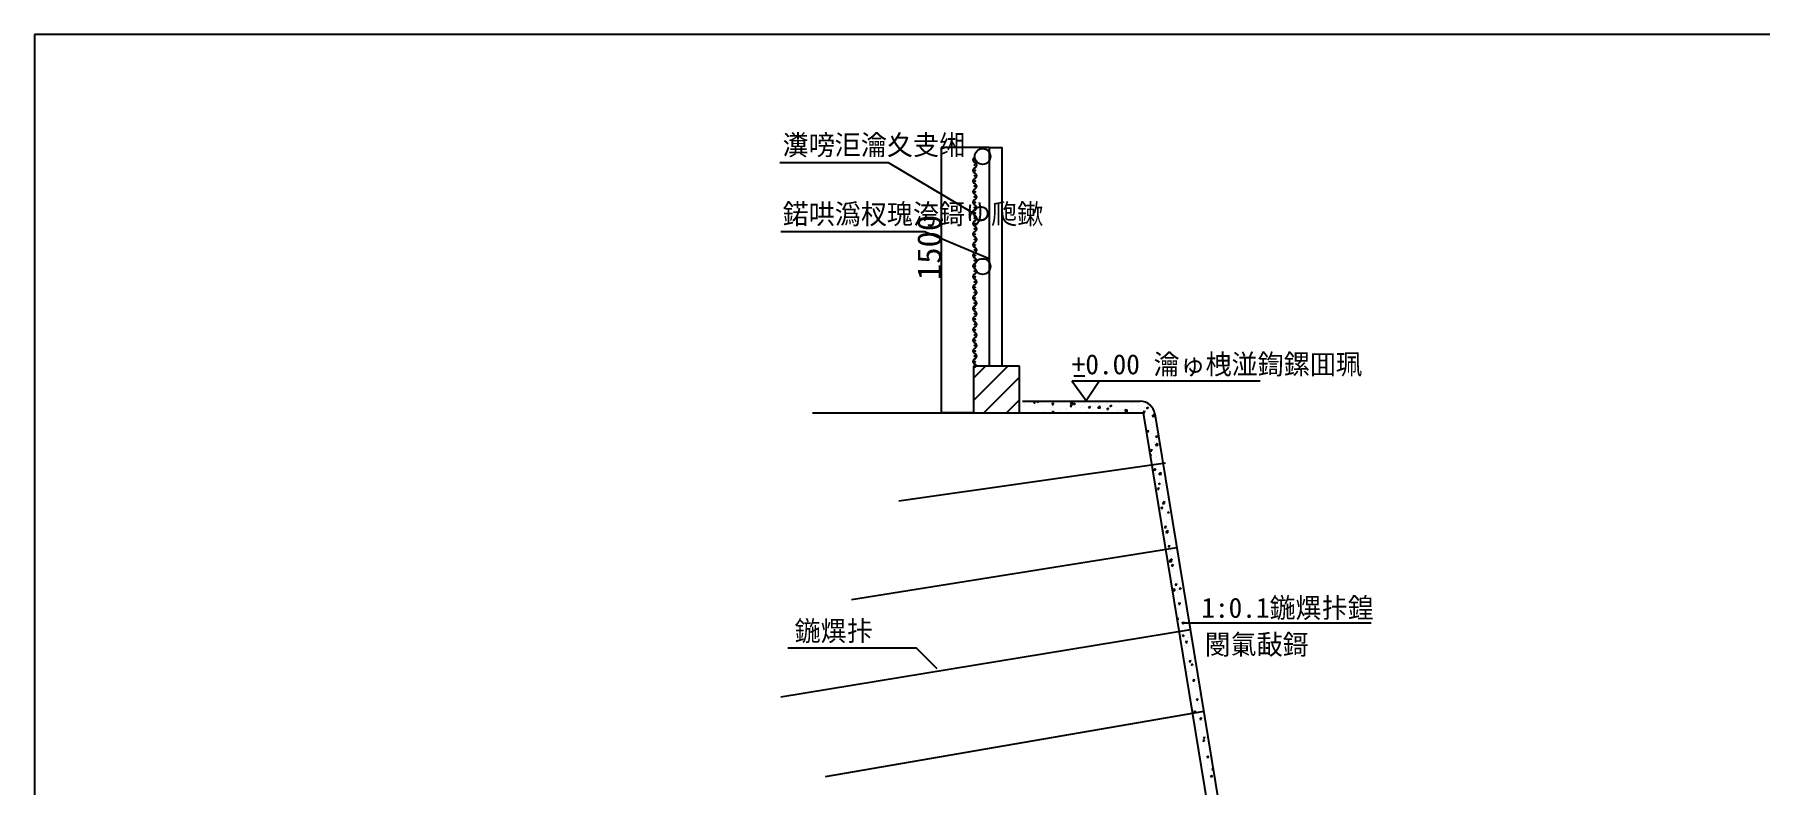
# Model space of a CAD drawing. Header units: metres. Extents: x 0 to 285, y 0 to 202.
# Drawn here: x 0 to 180, y 123.3 to 201.6 of the extents above; entities that cross this region are included whole.
import ezdxf

# ---------------------------------------------------------------- set-up
doc = ezdxf.new("R2010")
doc.units = ezdxf.units.M
doc.layers.add(' ', color=7, linetype='Continuous')

msp = doc.modelspace()

# ---------------------------------------------------------------- linework, layer by layer
at = {"layer": ' '}
for p, q in [((99.56, 189.83), (100.9, 189.83)), ((99.56, 189.83), (99.56, 167.03)), ((100.9, 167.03), (100.9, 189.83)), ((89.08, 188.23), (77.72, 188.23)), ((89.08, 188.23), (97.85, 183.01)), ((92.9, 181.03), (77.81, 181.03)), ((92.9, 181.03), (99.56, 178.25)), ((102.7, 167.03), (97.91, 167.03)), ((97.91, 167.03), (97.91, 162.18)), ((102.7, 162.18), (102.7, 167.03)), ((108.37, 166.03), (109.52, 166.03)), ((109.65, 163.44), (108.17, 165.48)), ((108.19, 165.52), (127.81, 165.52)), ((111.04, 165.52), (109.65, 163.44)), ((102.58, 162.92), (102.58, 162.92)), ((103.03, 163.38), (115.28, 163.38)), ((103.24, 163.01), (103.24, 163.01)), ((103.6, 162.85), (103.6, 162.85)), ((104.19, 163.22), (104.32, 163.37)), ((104.19, 163.22), (104.35, 163.2)), ((104.25, 163.14), (104.25, 163.14)), ((104.35, 163.2), (104.32, 163.37)), ((104.51, 163.34), (104.63, 163.38)), ((104.51, 163.34), (104.64, 163.25)), ((104.64, 163.25), (104.69, 163.38)), ((104.96, 163.03), (104.96, 163.03)), ((105.22, 162.31), (105.22, 162.31)), ((105.23, 163.34), (105.23, 163.34)), ((105.89, 162.4), (105.89, 162.4)), ((105.92, 163.36), (105.92, 163.36)), ((106.03, 162.38), (106.03, 162.38)), ((106.1, 163.05), (106.23, 163.2)), ((106.1, 163.05), (106.26, 163.04)), ((106.1, 162.27), (106.28, 162.34)), ((106.1, 162.27), (106.23, 162.18)), ((106.26, 163.04), (106.23, 163.2)), ((106.23, 162.18), (106.28, 162.34)), ((106.27, 162.32), (106.27, 162.32)), ((106.31, 163.2), (106.31, 163.2)), ((106.64, 163.28), (106.64, 163.28)), ((106.9, 162.53), (106.9, 162.53)), ((107.58, 162.65), (107.58, 162.65)), ((107.65, 162.52), (107.65, 162.52)), ((108, 162.88), (108.13, 163.04)), ((108, 162.88), (108.16, 162.87)), ((108.04, 163.14), (108.25, 163.36)), ((108.04, 163.14), (108.28, 163.1)), ((108.06, 163.22), (108.06, 163.22)), ((108.16, 162.87), (108.13, 163.04)), ((108.28, 163.1), (108.25, 163.36)), ((108.33, 163.12), (108.51, 163.19)), ((108.33, 163.12), (108.46, 163.03)), ((108.46, 163.03), (108.51, 163.19)), ((108.57, 162.75), (108.57, 162.75)), ((109.02, 162.7), (109.02, 162.7)), ((109.13, 162.92), (109.13, 162.92)), ((109.24, 162.84), (109.24, 162.84)), ((109.48, 163.16), (109.48, 163.16)), ((109.77, 162.33), (109.77, 162.33)), ((109.91, 162.72), (110.03, 162.87)), ((109.91, 162.72), (110.07, 162.7)), ((110.07, 162.7), (110.04, 162.87)), ((110.24, 162.97), (110.24, 162.97)), ((110.36, 162.87), (110.36, 162.87)), ((110.68, 163.18), (110.68, 163.18)), ((110.88, 162.7), (111.08, 162.92)), ((110.88, 162.7), (111.11, 162.66)), ((110.9, 163.1), (110.9, 163.1)), ((111.11, 162.66), (111.08, 162.92)), ((111.31, 162.6), (111.31, 162.6)), ((111.7, 162.19), (111.7, 162.19)), ((111.74, 163.07), (111.74, 163.07)), ((111.81, 162.55), (111.94, 162.7)), ((111.81, 162.55), (111.97, 162.54)), ((111.89, 162.23), (111.89, 162.23)), ((111.92, 163.19), (111.92, 163.19)), ((111.97, 162.54), (111.94, 162.7)), ((112.14, 162.91), (112.33, 162.98)), ((112.14, 162.91), (112.28, 162.82)), ((112.28, 162.82), (112.33, 162.98)), ((112.31, 163.04), (112.31, 163.04)), ((112.58, 163.28), (112.58, 163.28)), ((112.86, 162.86), (112.86, 162.86)), ((112.89, 162.37), (112.89, 162.37)), ((113.07, 162.38), (113.07, 162.38)), ((113.1, 163.26), (113.1, 163.26)), ((113.71, 162.26), (113.92, 162.48)), ((113.71, 162.26), (113.95, 162.23)), ((113.72, 162.39), (113.84, 162.54)), ((113.72, 162.38), (113.88, 162.37)), ((113.73, 162.98), (113.73, 162.98)), ((113.88, 162.37), (113.85, 162.54)), ((113.95, 162.23), (113.92, 162.48)), ((114.41, 163.13), (114.41, 163.13)), ((114.41, 162.55), (114.41, 162.55)), ((114.57, 162.59), (114.57, 162.59)), ((115.15, 162.92), (115.15, 162.92)), ((115.23, 162.67), (115.23, 162.67)), ((115.43, 162.2), (115.43, 162.2)), ((115.59, 162.18), (123.41, 114.46)), ((115.62, 162.22), (115.75, 162.37)), ((115.62, 162.22), (115.78, 162.2)), ((115.78, 162.2), (115.75, 162.37)), ((115.79, 162.75), (115.79, 162.75)), ((115.96, 162.7), (116.15, 162.77)), ((115.96, 162.7), (116.09, 162.61)), ((116.09, 162.61), (116.15, 162.77)), ((116.24, 162.81), (116.24, 162.81)), ((116.83, 162.07), (124.63, 114.46)), ((119.64, 140.29), (139.39, 140.29)), ((91.95, 137.66), (78.55, 137.66)), ((94.11, 135.5), (91.95, 137.66))]:
    msp.add_line(p, q, dxfattribs=at)
for centre, radius in [((98.86, 188.89), 0.82), ((98.05, 188.52), 0.04), ((98.05, 188), 0.04), ((98.05, 187.42), 0.04), ((98.05, 186.89), 0.04), ((98.05, 186.31), 0.04), ((98.05, 185.79), 0.04), ((98.05, 185.21), 0.04), ((98.05, 184.68), 0.04), ((98.05, 184.1), 0.04), ((98.05, 183.57), 0.04), ((98.05, 182.99), 0.04), ((98.05, 182.47), 0.04), ((98.05, 181.89), 0.04), ((98.05, 181.36), 0.04), ((98.05, 180.78), 0.04), ((98.05, 180.25), 0.04), ((98.05, 179.67), 0.04), ((98.05, 179.15), 0.04), ((98.05, 178.57), 0.04), ((98.86, 177.42), 0.82), ((98.05, 178.04), 0.04), ((98.05, 177.46), 0.04), ((98.05, 176.93), 0.04), ((98.05, 176.35), 0.04), ((98.05, 175.83), 0.04), ((98.05, 175.25), 0.04), ((98.05, 174.72), 0.04), ((98.05, 174.14), 0.04), ((98.05, 173.61), 0.04), ((98.05, 173.03), 0.04), ((98.05, 172.51), 0.04), ((98.05, 171.93), 0.04), ((98.05, 171.4), 0.04), ((98.05, 170.82), 0.04), ((98.05, 170.29), 0.04), ((98.05, 169.71), 0.04), ((98.05, 169.19), 0.04), ((98.05, 168.61), 0.04), ((98.05, 168.08), 0.04), ((98.05, 167.5), 0.04), ((98.05, 166.97), 0.04)]:
    msp.add_circle(centre, radius, dxfattribs=at)
for centre, radius, start, end in [((98.14, 188.54), 0.29, 108.71, 251.29), ((98.14, 187.44), 0.29, 108.71, 251.29), ((97.96, 187.99), 0.29, -71.29, 71.29), ((98.14, 186.33), 0.29, 108.71, 251.29), ((98.14, 185.22), 0.29, 108.71, 251.29), ((97.96, 186.88), 0.29, -71.29, 71.29), ((97.96, 185.78), 0.29, -71.29, 71.29), ((98.14, 184.12), 0.29, 108.71, 251.29), ((97.96, 184.67), 0.29, -71.29, 71.29), ((97.96, 183.56), 0.29, -71.29, 71.29), ((98.14, 183.01), 0.29, 108.71, 251.29), ((98.14, 181.9), 0.29, 108.71, 251.29), ((97.96, 182.46), 0.29, -71.29, 71.29), ((98.14, 180.8), 0.29, 108.71, 251.29), ((97.96, 181.35), 0.29, -71.29, 71.29), ((97.96, 180.24), 0.29, -71.29, 71.29), ((98.14, 179.69), 0.29, 108.71, 251.29), ((98.14, 178.58), 0.29, 108.71, 251.29), ((97.96, 179.14), 0.29, -71.29, 71.29), ((97.96, 178.03), 0.29, -71.29, 71.29), ((98.14, 177.48), 0.29, 108.71, 251.29), ((98.14, 176.37), 0.29, 108.71, 251.29), ((97.96, 176.92), 0.29, -71.29, 71.29), ((98.14, 175.26), 0.29, 108.71, 251.29), ((97.96, 175.82), 0.29, -71.29, 71.29), ((97.96, 174.71), 0.29, -71.29, 71.29), ((98.14, 174.16), 0.29, 108.71, 251.29), ((98.14, 173.05), 0.29, 108.71, 251.29), ((97.96, 173.6), 0.29, -71.29, 71.29), ((97.96, 172.5), 0.29, -71.29, 71.29), ((98.14, 171.94), 0.29, 108.71, 251.29), ((98.14, 170.84), 0.29, 108.71, 251.29), ((97.96, 171.39), 0.29, -71.29, 71.29), ((98.14, 169.73), 0.29, 108.71, 251.29), ((97.96, 170.28), 0.29, -71.29, 71.29), ((97.96, 169.18), 0.29, -71.29, 71.29), ((98.14, 168.62), 0.29, 108.71, 251.29), ((98.14, 167.52), 0.29, 108.71, 251.29), ((97.96, 168.07), 0.29, -71.29, 71.29), ((97.96, 166.96), 0.29, 13.14, 71.29), ((115.28, 161.81), 1.57, 9.31, 90)]:
    msp.add_arc(centre, radius, start, end, dxfattribs=at)
for p, q in [((285.12, 201.6), (0, 201.6)), ((0, 201.6), (0, 0)), ((99.56, 189.83), (94.54, 189.83)), ((94.54, 189.83), (94.54, 162.18)), ((97.91, 165.8), (99.15, 167.03)), ((97.91, 163.45), (101.5, 167.03)), ((98.99, 162.18), (102.7, 165.89)), ((81.13, 162.18), (102.7, 162.18)), ((97.91, 162.18), (94.54, 162.18)), ((101.34, 162.18), (102.7, 163.54)), ((102.51, 162.18), (115.59, 162.18)), ((116.54, 161.82), (116.75, 162.04)), ((116.78, 161.79), (116.75, 162.04)), ((115.76, 161.86), (115.76, 161.86)), ((115.99, 160.22), (116.12, 160.37)), ((115.99, 160.22), (116.15, 160.21)), ((116.05, 161.51), (116.05, 161.51)), ((116.15, 160.21), (116.12, 160.37)), ((116.52, 160.93), (116.52, 160.93)), ((116.54, 161.82), (116.78, 161.79)), ((116.61, 161.15), (116.61, 161.15)), ((116.87, 160.88), (116.87, 160.88)), ((117.05, 160.28), (117.05, 160.28)), ((115.95, 160.03), (115.95, 160.03)), ((116.36, 158.22), (116.49, 158.38)), ((116.42, 158.74), (116.42, 158.74)), ((116.49, 159.97), (116.49, 159.97)), ((116.52, 158.21), (116.49, 158.38)), ((116.79, 159.06), (116.79, 159.06)), ((116.9, 159.7), (117.08, 159.77)), ((116.9, 159.7), (117.03, 159.61)), ((116.9, 158.8), (117.1, 159.01)), ((116.9, 158.8), (117.13, 158.76)), ((116.94, 160.1), (116.94, 160.1)), ((116.97, 159.1), (116.97, 159.1)), ((116.98, 158.38), (116.98, 158.38)), ((116.99, 158.51), (116.99, 158.51)), ((117.02, 159.4), (117.02, 159.4)), ((117.03, 159.61), (117.09, 159.77)), ((117.13, 158.76), (117.1, 159.01)), ((117.94, 156.94), (90.13, 152.97)), ((116.31, 157.8), (116.44, 157.85)), ((116.32, 157.73), (116.39, 157.69)), ((116.36, 158.22), (116.52, 158.21)), ((116.39, 157.69), (116.44, 157.85)), ((116.86, 157.52), (116.86, 157.52)), ((116.93, 156.74), (116.93, 156.74)), ((116.96, 157.63), (116.96, 157.63)), ((117.07, 157.18), (117.07, 157.18)), ((117.31, 157.33), (117.31, 157.33)), ((117.49, 156.94), (117.49, 156.94)), ((116.73, 156.23), (116.85, 156.38)), ((116.73, 156.23), (116.88, 156.21)), ((116.79, 155.97), (116.79, 155.97)), ((116.89, 156.21), (116.86, 156.38)), ((116.86, 154.98), (116.86, 154.98)), ((116.89, 155.86), (116.89, 155.86)), ((116.96, 155.74), (116.96, 155.74)), ((117.04, 156.22), (117.04, 156.22)), ((117.19, 154.78), (117.38, 154.85)), ((117.19, 154.78), (117.32, 154.69)), ((117.25, 155.77), (117.46, 155.99)), ((117.25, 155.77), (117.49, 155.73)), ((117.32, 154.69), (117.38, 154.85)), ((117.35, 155.62), (117.35, 155.62)), ((117.35, 155.31), (117.35, 155.31)), ((117.49, 155.73), (117.46, 155.99)), ((117.09, 154.23), (117.22, 154.38)), ((117.09, 154.23), (117.25, 154.21)), ((117.16, 153.21), (117.16, 153.21)), ((117.25, 154.21), (117.22, 154.38)), ((117.49, 153.57), (117.49, 153.57)), ((117.63, 153.44), (117.63, 153.44)), ((117.68, 154.56), (117.68, 154.56)), ((118.14, 153.38), (118.14, 153.38)), ((117.46, 152.23), (117.59, 152.38)), ((117.46, 152.23), (117.62, 152.22)), ((117.59, 152.48), (117.59, 152.48)), ((117.62, 152.22), (117.59, 152.38)), ((117.6, 152.74), (117.81, 152.96)), ((117.6, 152.74), (117.84, 152.71)), ((117.72, 152.85), (117.72, 152.85)), ((117.84, 152.71), (117.81, 152.96)), ((117.9, 151.56), (117.9, 151.56)), ((118.05, 151.8), (118.05, 151.8)), ((118.07, 151.61), (118.07, 151.61)), ((118.1, 152.5), (118.1, 152.5)), ((118.13, 151.79), (118.32, 151.86)), ((118.13, 151.79), (118.26, 151.7)), ((118.26, 151.7), (118.32, 151.86)), ((117.54, 150.44), (117.54, 150.44)), ((117.6, 149.91), (117.67, 149.93)), ((117.62, 149.79), (117.67, 149.93)), ((117.83, 150.23), (117.96, 150.39)), ((117.83, 150.23), (117.99, 150.22)), ((117.95, 149.72), (118.16, 149.93)), ((117.95, 149.72), (118.19, 149.68)), ((117.99, 150.22), (117.96, 150.39)), ((118.01, 149.84), (118.01, 149.84)), ((118.04, 150.73), (118.04, 150.73)), ((118.1, 150.08), (118.1, 150.08)), ((118.19, 149.68), (118.16, 149.93)), ((118.18, 149.69), (118.18, 149.69)), ((118.39, 151.06), (118.39, 151.06)), ((118.84, 149.77), (118.84, 149.77)), ((119.12, 148.09), (85.2, 142.67)), ((117.94, 148.08), (117.94, 148.08)), ((117.98, 148.96), (117.98, 148.96)), ((118.14, 148.73), (118.14, 148.73)), ((118.2, 148.24), (118.33, 148.39)), ((118.2, 148.24), (118.36, 148.22)), ((118.36, 148.22), (118.33, 148.39)), ((118.38, 147.7), (118.38, 147.7)), ((118.43, 149.03), (118.43, 149.03)), ((118.45, 147.81), (118.45, 147.81)), ((118.49, 149.28), (118.49, 149.28)), ((118.31, 146.69), (118.51, 146.91)), ((118.31, 146.69), (118.54, 146.65)), ((118.42, 146.87), (118.61, 146.94)), ((118.42, 146.87), (118.56, 146.78)), ((118.47, 147.32), (118.47, 147.32)), ((118.48, 145.92), (118.48, 145.92)), ((118.54, 146.65), (118.51, 146.91)), ((118.56, 146.78), (118.61, 146.94)), ((118.57, 146.24), (118.7, 146.39)), ((118.57, 146.24), (118.73, 146.23)), ((118.73, 146.22), (118.7, 146.39)), ((118.73, 145.94), (118.73, 145.94)), ((118.8, 146.27), (118.8, 146.27)), ((119.02, 147.11), (119.02, 147.11)), ((119.26, 146.51), (119.26, 146.51)), ((119.4, 146.03), (119.4, 146.03)), ((118.7, 144.98), (118.7, 144.98)), ((118.84, 144.55), (118.84, 144.55)), ((118.94, 144.24), (119.06, 144.39)), ((118.94, 144.24), (119.1, 144.23)), ((119.01, 144.06), (119.01, 144.06)), ((119.1, 144.23), (119.07, 144.39)), ((119.19, 144.74), (119.19, 144.74)), ((119.23, 145.62), (119.23, 145.62)), ((118.66, 143.67), (118.86, 143.88)), ((118.66, 143.66), (118.89, 143.63)), ((118.89, 143.63), (118.86, 143.88)), ((119.01, 143.75), (119.01, 143.75)), ((119.13, 142.97), (119.13, 142.97)), ((119.16, 143.85), (119.16, 143.85)), ((119.17, 143.5), (119.17, 143.5)), ((119.29, 142.19), (119.29, 142.19)), ((119.31, 142.24), (119.43, 142.4)), ((119.31, 142.24), (119.46, 142.23)), ((119.36, 143.87), (119.55, 143.94)), ((119.36, 143.87), (119.49, 143.78)), ((119.46, 142.23), (119.43, 142.4)), ((119.5, 143.78), (119.55, 143.94)), ((119.95, 142.28), (119.95, 142.28)), ((118.9, 142.02), (118.9, 142.02)), ((118.9, 142.01), (118.9, 142.02)), ((119.06, 141.2), (119.06, 141.2)), ((119.1, 142.09), (119.1, 142.09)), ((119.11, 140.74), (119.22, 140.85)), ((119.13, 140.62), (119.25, 140.6)), ((119.21, 141.78), (119.21, 141.78)), ((119.25, 140.6), (119.22, 140.85)), ((119.25, 141.23), (119.25, 141.23)), ((119.54, 140.73), (119.54, 140.73)), ((119.67, 140.25), (119.8, 140.4)), ((119.83, 140.23), (119.8, 140.4)), ((119.92, 141.24), (119.92, 141.24)), ((120.07, 142.08), (120.07, 142.08)), ((120.3, 140.88), (120.3, 140.88)), ((120.3, 140.88), (120.31, 140.88)), ((120.52, 139.57), (77.82, 132.54)), ((119.56, 140.32), (119.56, 140.32)), ((119.59, 139.02), (119.59, 139.02)), ((119.66, 138.95), (119.84, 139.02)), ((119.66, 138.95), (119.79, 138.86)), ((119.67, 140.25), (119.83, 140.23)), ((119.79, 138.86), (119.84, 139.02)), ((120.02, 139.46), (120.02, 139.46)), ((120.33, 138.74), (120.33, 138.74)), ((120.36, 139.62), (120.36, 139.62)), ((120.44, 139.32), (120.44, 139.32)), ((119.8, 137.48), (119.8, 137.48)), ((119.84, 138.44), (119.84, 138.44)), ((119.91, 137.97), (119.91, 137.97)), ((119.91, 137.88), (119.91, 137.88)), ((120.04, 138.25), (120.17, 138.4)), ((120.04, 138.25), (120.2, 138.24)), ((120.2, 138.24), (120.17, 138.4)), ((120.27, 136.97), (120.27, 136.97)), ((120.3, 137.85), (120.3, 137.85)), ((120.5, 138.53), (120.5, 138.53)), ((120.54, 137.29), (120.54, 137.29)), ((120.81, 137.61), (120.81, 137.61)), ((119.96, 136.25), (119.96, 136.25)), ((120.01, 136.1), (120.01, 136.1)), ((120.11, 136.57), (120.11, 136.57)), ((120.2, 135.2), (120.2, 135.2)), ((120.23, 136.09), (120.23, 136.09)), ((120.29, 135.2), (120.29, 135.2)), ((120.41, 136.25), (120.54, 136.4)), ((120.41, 136.25), (120.57, 136.24)), ((120.57, 136.24), (120.54, 136.4)), ((120.59, 135.96), (120.78, 136.03)), ((120.59, 135.96), (120.73, 135.87)), ((120.73, 135.87), (120.78, 136.03)), ((120.82, 136.55), (120.82, 136.55)), ((121.09, 135.74), (121.09, 135.74)), ((120.17, 134.32), (120.17, 134.32)), ((120.33, 133.49), (120.33, 133.49)), ((120.36, 133.73), (120.36, 133.73)), ((120.39, 134.69), (120.39, 134.69)), ((120.54, 133.93), (120.54, 133.93)), ((120.78, 134.26), (120.91, 134.41)), ((120.78, 134.25), (120.94, 134.24)), ((120.94, 134.24), (120.91, 134.41)), ((121.06, 134.78), (121.06, 134.78)), ((121.19, 133.78), (121.19, 133.78)), ((121.36, 133.87), (121.36, 133.87)), ((121.48, 133.6), (121.48, 133.6)), ((120.66, 132.82), (120.66, 132.82)), ((120.66, 132.43), (120.66, 132.43)), ((121.15, 132.26), (121.28, 132.41)), ((121.15, 132.26), (121.31, 132.24)), ((121.31, 132.24), (121.28, 132.41)), ((121.41, 131.84), (121.41, 131.84)), ((121.44, 131.42), (121.44, 131.42)), ((121.45, 132.72), (121.45, 132.72)), ((121.53, 132.96), (121.6, 132.99)), ((121.53, 132.96), (121.61, 132.91)), ((121.55, 133), (121.55, 133)), ((121.64, 131.99), (121.64, 131.99)), ((121.91, 131.05), (82.43, 124.25)), ((120.89, 131.04), (121.07, 131.11)), ((120.89, 131.04), (121.02, 130.95)), ((120.91, 129.98), (120.91, 129.98)), ((120.94, 130.94), (120.94, 130.94)), ((121.02, 130.95), (121.07, 131.11)), ((121.03, 129.67), (121.03, 129.67)), ((121.35, 130.07), (121.35, 130.07)), ((121.38, 130.95), (121.38, 130.95)), ((121.52, 130.26), (121.64, 130.41)), ((121.52, 130.26), (121.67, 130.25)), ((121.54, 129.64), (121.54, 129.64)), ((121.56, 131.02), (121.56, 131.02)), ((121.61, 131.03), (121.61, 131.03)), ((121.68, 130.25), (121.64, 130.41)), ((121.92, 130.12), (121.92, 130.12)), ((121.22, 129.07), (121.22, 129.07)), ((121.28, 128.3), (121.28, 128.3)), ((121.32, 129.18), (121.32, 129.18)), ((121.43, 128.05), (121.43, 128.05)), ((121.83, 128.04), (122.01, 128.11)), ((121.83, 128.04), (121.96, 127.95)), ((121.88, 128.26), (122.01, 128.42)), ((121.88, 128.26), (122.04, 128.25)), ((121.93, 128.25), (121.93, 128.25)), ((121.96, 127.95), (122.01, 128.11)), ((122.04, 128.25), (122.01, 128.41)), ((122.2, 128.24), (122.2, 128.24)), ((121.4, 126.9), (121.4, 126.9)), ((121.5, 127.2), (121.5, 127.2)), ((121.53, 126.28), (121.53, 126.28)), ((122.07, 127.47), (122.07, 127.47)), ((122.16, 127.28), (122.16, 127.28)), ((122.25, 126.27), (122.38, 126.42)), ((122.25, 126.27), (122.41, 126.25)), ((122.41, 126.25), (122.38, 126.42)), ((122.47, 126.37), (122.47, 126.37)), ((122.6, 126.73), (122.6, 126.73)), ((121.77, 125.32), (121.77, 125.32)), ((122.3, 125.48), (122.3, 125.48)), ((122.53, 124.96), (122.53, 124.96)), ((122.57, 125.85), (122.57, 125.85)), ((122.62, 124.27), (122.75, 124.42)), ((122.62, 124.27), (122.78, 124.25)), ((122.75, 124.49), (122.75, 124.49)), ((122.78, 124.25), (122.75, 124.42)), ((122.77, 125.05), (122.89, 125.1)), ((122.77, 125.05), (122.9, 124.96)), ((122.86, 125.13), (122.86, 125.13)), ((122.9, 124.96), (122.91, 124.99)), ((122.05, 123.45), (122.05, 123.45)), ((122.06, 124.11), (122.06, 124.11)), ((122.5, 124.08), (122.5, 124.08)), ((122.72, 123.53), (122.72, 123.53))]:
    msp.add_line(p, q)

# ---------------------------------------------------------------- texts
for s, p in [('瀵嗙洰瀹夊叏缃', (78.01, 189.05)), ('鍩哄潙杈瑰洿鎶ゆ爮鏉', (78.01, 181.85)), ('+0.00 瀹ゅ栧湴鍧鏍囬珮', (108.15, 166.19)), ('鍦熼拤', (79.26, 138.4))]:
    msp.add_text(s, height=2.09, dxfattribs=at).set_placement(p)
msp.add_text('1500', height=2.5, rotation=90).set_placement((94.54, 176.01))
for s, p in [('1:0.1鍦熼拤鍠', (121.67, 140.81)), ('閿氭敮鎶', (122, 136.98))]:
    msp.add_text(s, height=2.09).set_placement(p)

doc.saveas('drawing.dxf')
